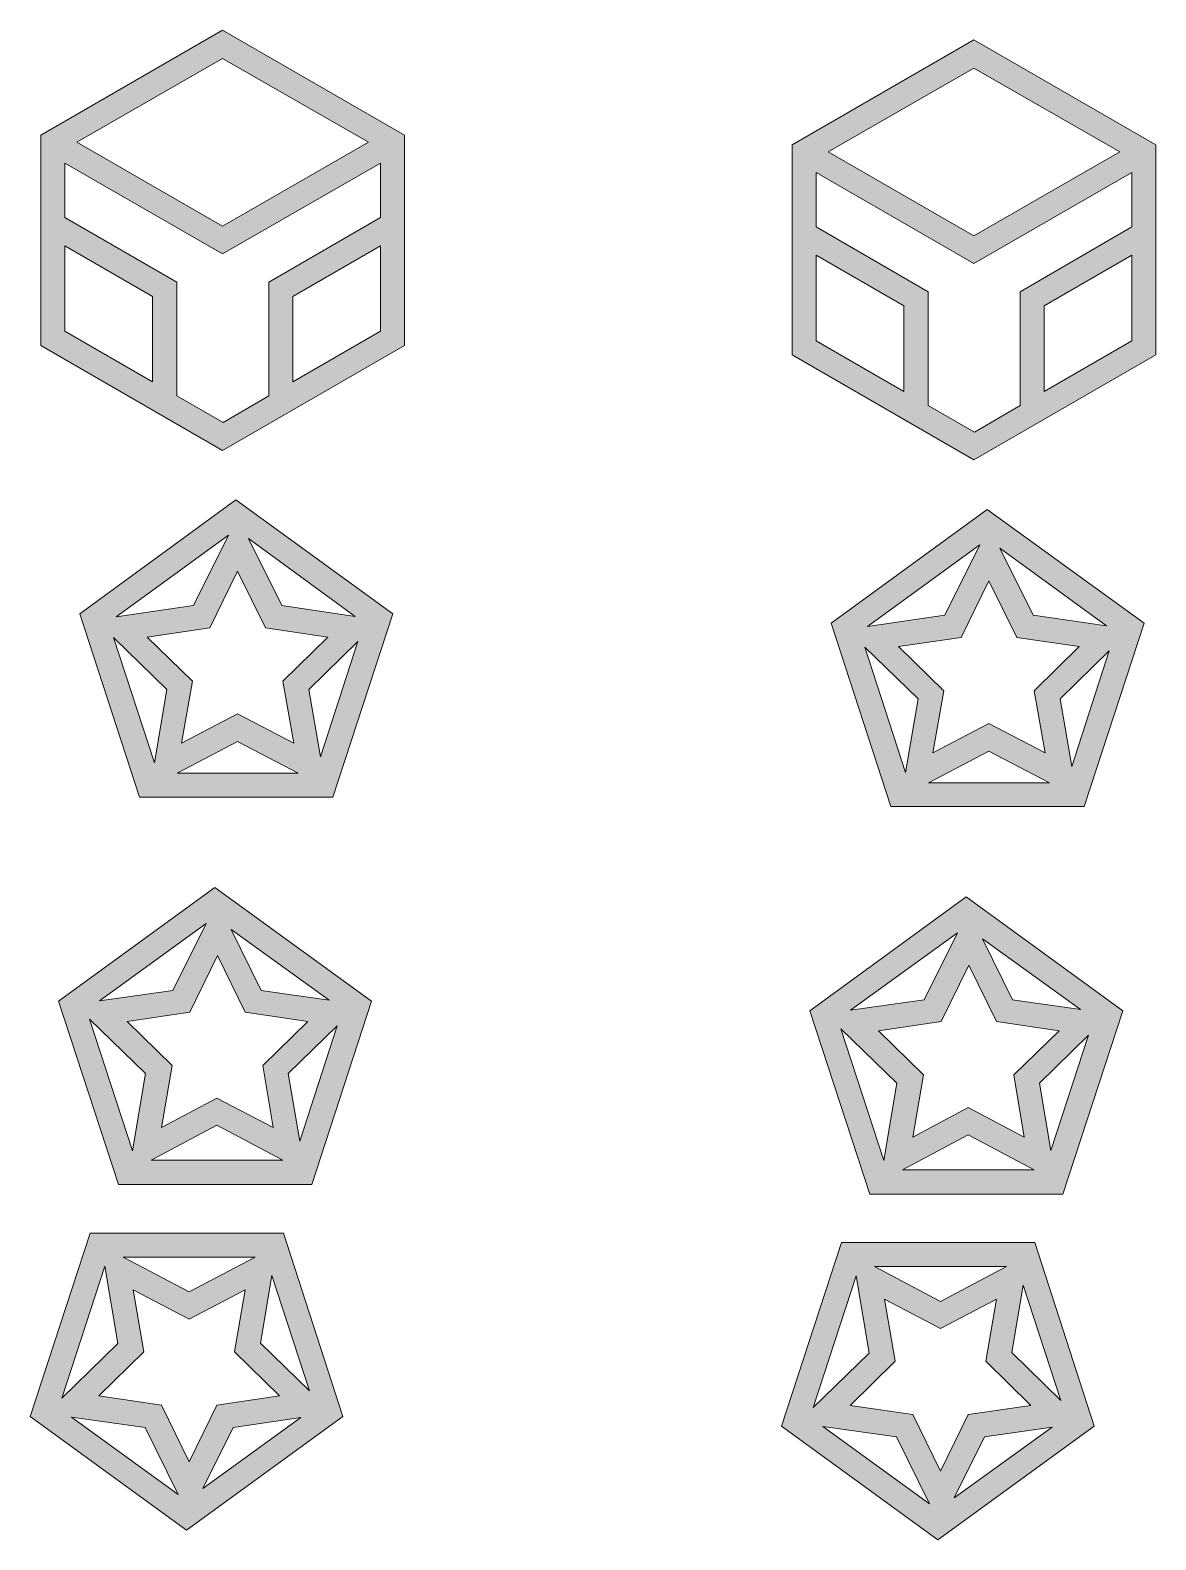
# Model space of a CAD drawing. Header units: millimetres. Extents: x -141 to 330, y -120 to 328.
# Drawn here: x 18.9 to 91.8, y -117.4 to -19.5 of the extents above; entities that cross this region are included whole.
import ezdxf

# ---------------------------------------------------------------- set-up
doc = ezdxf.new("R2010")
doc.units = ezdxf.units.MM
doc.header["$MEASUREMENT"] = 0
doc.layers.add('Layer 1', color=7, linetype='Continuous', lineweight=0)

msp = doc.modelspace()

# ---------------------------------------------------------------- hatches: boundary and pattern name
at = {"layer": 'Layer 1', "true_color": 0x231f20, "transparency": 33554687}
h = msp.add_hatch(color=250, dxfattribs=at)
h.dxf.hatch_style = 2
edge = h.paths.add_edge_path()
edge.add_spline(control_points=[(35.913, -42.316), (35.913, -42.316), (35.913, -36.777), (35.913, -36.777), (35.913, -36.777), (41.593, -33.496), (41.593, -33.496), (41.593, -33.496), (41.593, -39.035), (41.593, -39.035), (41.593, -39.035), (35.913, -42.316), (35.913, -42.316)], knot_values=[0, 0, 0, 0, 1, 1, 1, 2, 2, 2, 3, 3, 3, 4, 4, 4, 4], degree=3, periodic=0)
edge = h.paths.add_edge_path()
edge.add_spline(control_points=[(28.399, -43.233), (28.399, -43.233), (28.399, -35.86), (28.399, -35.86), (28.399, -35.86), (21.131, -31.662), (21.131, -31.662), (21.131, -31.662), (21.131, -28.134), (21.131, -28.134), (21.131, -28.134), (31.362, -34.025), (31.362, -34.025), (31.362, -34.025), (41.593, -28.134), (41.593, -28.134), (41.593, -28.134), (41.593, -31.662), (41.593, -31.662), (41.593, -31.662), (34.361, -35.86), (34.361, -35.86), (34.361, -35.86), (34.361, -43.233), (34.361, -43.233), (34.361, -43.233), (31.397, -44.962), (31.397, -44.962), (31.397, -44.962), (28.399, -43.233), (28.399, -43.233)], knot_values=[0, 0, 0, 0, 1, 1, 1, 2, 2, 2, 3, 3, 3, 4, 4, 4, 5, 5, 5, 6, 6, 6, 7, 7, 7, 8, 8, 8, 9, 9, 9, 10, 10, 10, 10], degree=3, periodic=0)
edge = h.paths.add_edge_path()
edge.add_spline(control_points=[(21.131, -33.496), (21.131, -33.496), (26.811, -36.777), (26.811, -36.777), (26.811, -36.777), (26.811, -42.316), (26.811, -42.316), (26.811, -42.316), (21.131, -39.035), (21.131, -39.035), (21.131, -39.035), (21.131, -33.496), (21.131, -33.496)], knot_values=[0, 0, 0, 0, 1, 1, 1, 2, 2, 2, 3, 3, 3, 4, 4, 4, 4], degree=3, periodic=0)
edge = h.paths.add_edge_path()
edge.add_spline(control_points=[(40.816, -26.793), (40.816, -26.793), (31.362, -32.226), (31.362, -32.226), (31.362, -32.226), (21.908, -26.793), (21.908, -26.793), (21.908, -26.793), (31.362, -21.361), (31.362, -21.361), (31.362, -21.361), (40.816, -26.793), (40.816, -26.793)], knot_values=[0, 0, 0, 0, 1, 1, 1, 2, 2, 2, 3, 3, 3, 4, 4, 4, 4], degree=3, periodic=0)
edge = h.paths.add_edge_path()
edge.add_spline(control_points=[(31.362, -19.526), (31.362, -19.526), (19.579, -26.335), (19.579, -26.335), (19.579, -26.335), (19.579, -39.952), (19.579, -39.952), (19.579, -39.952), (31.362, -46.761), (31.362, -46.761), (31.362, -46.761), (43.145, -39.952), (43.145, -39.952), (43.145, -39.952), (43.145, -26.335), (43.145, -26.335), (43.145, -26.335), (31.362, -19.526), (31.362, -19.526)], knot_values=[0, 0, 0, 0, 1, 1, 1, 2, 2, 2, 3, 3, 3, 4, 4, 4, 5, 5, 5, 6, 6, 6, 6], degree=3, periodic=0)
h = msp.add_hatch(color=250, dxfattribs=at)
h.dxf.hatch_style = 2
edge = h.paths.add_edge_path()
edge.add_spline(control_points=[(84.596, -42.933), (84.596, -42.933), (84.596, -37.394), (84.596, -37.394), (84.596, -37.394), (90.276, -34.114), (90.276, -34.114), (90.276, -34.114), (90.276, -39.652), (90.276, -39.652), (90.276, -39.652), (84.596, -42.933), (84.596, -42.933)], knot_values=[0, 0, 0, 0, 1, 1, 1, 2, 2, 2, 3, 3, 3, 4, 4, 4, 4], degree=3, periodic=0)
edge = h.paths.add_edge_path()
edge.add_spline(control_points=[(77.082, -43.85), (77.082, -43.85), (77.082, -36.477), (77.082, -36.477), (77.082, -36.477), (69.815, -32.279), (69.815, -32.279), (69.815, -32.279), (69.815, -28.751), (69.815, -28.751), (69.815, -28.751), (80.045, -34.643), (80.045, -34.643), (80.045, -34.643), (90.276, -28.751), (90.276, -28.751), (90.276, -28.751), (90.276, -32.279), (90.276, -32.279), (90.276, -32.279), (83.044, -36.477), (83.044, -36.477), (83.044, -36.477), (83.044, -43.85), (83.044, -43.85), (83.044, -43.85), (80.081, -45.579), (80.081, -45.579), (80.081, -45.579), (77.082, -43.85), (77.082, -43.85)], knot_values=[0, 0, 0, 0, 1, 1, 1, 2, 2, 2, 3, 3, 3, 4, 4, 4, 5, 5, 5, 6, 6, 6, 7, 7, 7, 8, 8, 8, 9, 9, 9, 10, 10, 10, 10], degree=3, periodic=0)
edge = h.paths.add_edge_path()
edge.add_spline(control_points=[(69.815, -34.114), (69.815, -34.114), (75.494, -37.394), (75.494, -37.394), (75.494, -37.394), (75.494, -42.933), (75.494, -42.933), (75.494, -42.933), (69.815, -39.652), (69.815, -39.652), (69.815, -39.652), (69.815, -34.114), (69.815, -34.114)], knot_values=[0, 0, 0, 0, 1, 1, 1, 2, 2, 2, 3, 3, 3, 4, 4, 4, 4], degree=3, periodic=0)
edge = h.paths.add_edge_path()
edge.add_spline(control_points=[(89.5, -27.411), (89.5, -27.411), (80.045, -32.844), (80.045, -32.844), (80.045, -32.844), (70.591, -27.411), (70.591, -27.411), (70.591, -27.411), (80.045, -21.978), (80.045, -21.978), (80.045, -21.978), (89.5, -27.411), (89.5, -27.411)], knot_values=[0, 0, 0, 0, 1, 1, 1, 2, 2, 2, 3, 3, 3, 4, 4, 4, 4], degree=3, periodic=0)
edge = h.paths.add_edge_path()
edge.add_spline(control_points=[(80.045, -20.144), (80.045, -20.144), (68.263, -26.952), (68.263, -26.952), (68.263, -26.952), (68.263, -40.569), (68.263, -40.569), (68.263, -40.569), (80.045, -47.378), (80.045, -47.378), (80.045, -47.378), (91.828, -40.569), (91.828, -40.569), (91.828, -40.569), (91.828, -26.952), (91.828, -26.952), (91.828, -26.952), (80.045, -20.144), (80.045, -20.144)], knot_values=[0, 0, 0, 0, 1, 1, 1, 2, 2, 2, 3, 3, 3, 4, 4, 4, 5, 5, 5, 6, 6, 6, 6], degree=3, periodic=0)
h = msp.add_hatch(color=250, dxfattribs=at)
h.dxf.hatch_style = 2
edge = h.paths.add_edge_path()
edge.add_spline(control_points=[(37.694, -66.622), (37.694, -66.622), (36.954, -62.248), (36.954, -62.248), (36.954, -62.248), (40.129, -59.143), (40.129, -59.143), (40.129, -59.143), (37.694, -66.622), (37.694, -66.622)], knot_values=[0, 0, 0, 0, 1, 1, 1, 2, 2, 2, 3, 3, 3, 3], degree=3, periodic=0)
edge = h.paths.add_edge_path()
edge.add_spline(control_points=[(24.289, -58.896), (24.289, -58.896), (27.746, -62.248), (27.746, -62.248), (27.746, -62.248), (26.935, -67.01), (26.935, -67.01), (26.935, -67.01), (24.289, -58.896), (24.289, -58.896)], knot_values=[0, 0, 0, 0, 1, 1, 1, 2, 2, 2, 3, 3, 3, 3], degree=3, periodic=0)
edge = h.paths.add_edge_path()
edge.add_spline(control_points=[(35.19, -56.815), (35.19, -56.815), (33.038, -52.476), (33.038, -52.476), (33.038, -52.476), (39.952, -57.52), (39.952, -57.52), (39.952, -57.52), (35.19, -56.815), (35.19, -56.815)], knot_values=[0, 0, 0, 0, 1, 1, 1, 2, 2, 2, 3, 3, 3, 3], degree=3, periodic=0)
edge = h.paths.add_edge_path()
edge.add_spline(control_points=[(24.465, -57.556), (24.465, -57.556), (31.732, -52.264), (31.732, -52.264), (31.732, -52.264), (29.475, -56.815), (29.475, -56.815), (29.475, -56.815), (24.465, -57.556), (24.465, -57.556)], knot_values=[0, 0, 0, 0, 1, 1, 1, 2, 2, 2, 3, 3, 3, 3], degree=3, periodic=0)
edge = h.paths.add_edge_path()
edge.add_spline(control_points=[(36.248, -67.68), (36.248, -67.68), (28.416, -67.68), (28.416, -67.68), (28.416, -67.68), (32.332, -65.634), (32.332, -65.634), (32.332, -65.634), (36.248, -67.68), (36.248, -67.68)], knot_values=[0, 0, 0, 0, 1, 1, 1, 2, 2, 2, 3, 3, 3, 3], degree=3, periodic=0)
edge = h.paths.add_edge_path()
edge.add_spline(control_points=[(35.966, -65.74), (35.966, -65.74), (32.332, -63.835), (32.332, -63.835), (32.332, -63.835), (28.699, -65.74), (28.699, -65.74), (28.699, -65.74), (29.404, -61.718), (29.404, -61.718), (29.404, -61.718), (26.476, -58.861), (26.476, -58.861), (26.476, -58.861), (30.533, -58.261), (30.533, -58.261), (30.533, -58.261), (32.332, -54.592), (32.332, -54.592), (32.332, -54.592), (34.131, -58.261), (34.131, -58.261), (34.131, -58.261), (38.188, -58.861), (38.188, -58.861), (38.188, -58.861), (35.26, -61.718), (35.26, -61.718), (35.26, -61.718), (35.966, -65.74), (35.966, -65.74)], knot_values=[0, 0, 0, 0, 1, 1, 1, 2, 2, 2, 3, 3, 3, 4, 4, 4, 5, 5, 5, 6, 6, 6, 7, 7, 7, 8, 8, 8, 9, 9, 9, 10, 10, 10, 10], degree=3, periodic=0)
edge = h.paths.add_edge_path()
edge.add_spline(control_points=[(32.226, -49.971), (32.226, -49.971), (22.102, -57.344), (22.102, -57.344), (22.102, -57.344), (25.982, -69.233), (25.982, -69.233), (25.982, -69.233), (38.506, -69.233), (38.506, -69.233), (38.506, -69.233), (42.386, -57.344), (42.386, -57.344), (42.386, -57.344), (32.226, -49.971), (32.226, -49.971)], knot_values=[0, 0, 0, 0, 1, 1, 1, 2, 2, 2, 3, 3, 3, 4, 4, 4, 5, 5, 5, 5], degree=3, periodic=0)
h = msp.add_hatch(color=250, dxfattribs=at)
h.dxf.hatch_style = 2
edge = h.paths.add_edge_path()
edge.add_spline(control_points=[(86.378, -67.239), (86.378, -67.239), (85.637, -62.865), (85.637, -62.865), (85.637, -62.865), (88.812, -59.761), (88.812, -59.761), (88.812, -59.761), (86.378, -67.239), (86.378, -67.239)], knot_values=[0, 0, 0, 0, 1, 1, 1, 2, 2, 2, 3, 3, 3, 3], degree=3, periodic=0)
edge = h.paths.add_edge_path()
edge.add_spline(control_points=[(72.972, -59.514), (72.972, -59.514), (76.429, -62.865), (76.429, -62.865), (76.429, -62.865), (75.618, -67.627), (75.618, -67.627), (75.618, -67.627), (72.972, -59.514), (72.972, -59.514)], knot_values=[0, 0, 0, 0, 1, 1, 1, 2, 2, 2, 3, 3, 3, 3], degree=3, periodic=0)
edge = h.paths.add_edge_path()
edge.add_spline(control_points=[(83.873, -57.432), (83.873, -57.432), (81.721, -53.093), (81.721, -53.093), (81.721, -53.093), (88.635, -58.138), (88.635, -58.138), (88.635, -58.138), (83.873, -57.432), (83.873, -57.432)], knot_values=[0, 0, 0, 0, 1, 1, 1, 2, 2, 2, 3, 3, 3, 3], degree=3, periodic=0)
edge = h.paths.add_edge_path()
edge.add_spline(control_points=[(73.149, -58.173), (73.149, -58.173), (80.416, -52.881), (80.416, -52.881), (80.416, -52.881), (78.158, -57.432), (78.158, -57.432), (78.158, -57.432), (73.149, -58.173), (73.149, -58.173)], knot_values=[0, 0, 0, 0, 1, 1, 1, 2, 2, 2, 3, 3, 3, 3], degree=3, periodic=0)
edge = h.paths.add_edge_path()
edge.add_spline(control_points=[(84.931, -68.298), (84.931, -68.298), (77.1, -68.298), (77.1, -68.298), (77.1, -68.298), (81.015, -66.252), (81.015, -66.252), (81.015, -66.252), (84.931, -68.298), (84.931, -68.298)], knot_values=[0, 0, 0, 0, 1, 1, 1, 2, 2, 2, 3, 3, 3, 3], degree=3, periodic=0)
edge = h.paths.add_edge_path()
edge.add_spline(control_points=[(84.649, -66.357), (84.649, -66.357), (81.015, -64.452), (81.015, -64.452), (81.015, -64.452), (77.382, -66.357), (77.382, -66.357), (77.382, -66.357), (78.087, -62.336), (78.087, -62.336), (78.087, -62.336), (75.159, -59.478), (75.159, -59.478), (75.159, -59.478), (79.216, -58.879), (79.216, -58.879), (79.216, -58.879), (81.015, -55.21), (81.015, -55.21), (81.015, -55.21), (82.815, -58.879), (82.815, -58.879), (82.815, -58.879), (86.872, -59.478), (86.872, -59.478), (86.872, -59.478), (83.944, -62.336), (83.944, -62.336), (83.944, -62.336), (84.649, -66.357), (84.649, -66.357)], knot_values=[0, 0, 0, 0, 1, 1, 1, 2, 2, 2, 3, 3, 3, 4, 4, 4, 5, 5, 5, 6, 6, 6, 7, 7, 7, 8, 8, 8, 9, 9, 9, 10, 10, 10, 10], degree=3, periodic=0)
edge = h.paths.add_edge_path()
edge.add_spline(control_points=[(80.91, -50.588), (80.91, -50.588), (70.785, -57.961), (70.785, -57.961), (70.785, -57.961), (74.665, -69.85), (74.665, -69.85), (74.665, -69.85), (87.189, -69.85), (87.189, -69.85), (87.189, -69.85), (91.07, -57.961), (91.07, -57.961), (91.07, -57.961), (80.91, -50.588), (80.91, -50.588)], knot_values=[0, 0, 0, 0, 1, 1, 1, 2, 2, 2, 3, 3, 3, 4, 4, 4, 5, 5, 5, 5], degree=3, periodic=0)
h = msp.add_hatch(color=250, dxfattribs=at)
h.dxf.hatch_style = 2
edge = h.paths.add_edge_path()
edge.add_spline(control_points=[(36.354, -91.528), (36.354, -91.528), (35.613, -87.154), (35.613, -87.154), (35.613, -87.154), (38.788, -84.049), (38.788, -84.049), (38.788, -84.049), (36.354, -91.528), (36.354, -91.528)], knot_values=[0, 0, 0, 0, 1, 1, 1, 2, 2, 2, 3, 3, 3, 3], degree=3, periodic=0)
edge = h.paths.add_edge_path()
edge.add_spline(control_points=[(22.737, -83.626), (22.737, -83.626), (26.37, -87.154), (26.37, -87.154), (26.37, -87.154), (25.523, -92.163), (25.523, -92.163), (25.523, -92.163), (22.737, -83.626), (22.737, -83.626)], knot_values=[0, 0, 0, 0, 1, 1, 1, 2, 2, 2, 3, 3, 3, 3], degree=3, periodic=0)
edge = h.paths.add_edge_path()
edge.add_spline(control_points=[(33.849, -81.756), (33.849, -81.756), (31.909, -77.805), (31.909, -77.805), (31.909, -77.805), (38.259, -82.391), (38.259, -82.391), (38.259, -82.391), (33.849, -81.756), (33.849, -81.756)], knot_values=[0, 0, 0, 0, 1, 1, 1, 2, 2, 2, 3, 3, 3, 3], degree=3, periodic=0)
edge = h.paths.add_edge_path()
edge.add_spline(control_points=[(23.372, -82.427), (23.372, -82.427), (30.286, -77.417), (30.286, -77.417), (30.286, -77.417), (28.134, -81.756), (28.134, -81.756), (28.134, -81.756), (23.372, -82.427), (23.372, -82.427)], knot_values=[0, 0, 0, 0, 1, 1, 1, 2, 2, 2, 3, 3, 3, 3], degree=3, periodic=0)
edge = h.paths.add_edge_path()
edge.add_spline(control_points=[(35.26, -92.763), (35.26, -92.763), (26.723, -92.763), (26.723, -92.763), (26.723, -92.763), (30.992, -90.505), (30.992, -90.505), (30.992, -90.505), (35.26, -92.763), (35.26, -92.763)], knot_values=[0, 0, 0, 0, 1, 1, 1, 2, 2, 2, 3, 3, 3, 3], degree=3, periodic=0)
edge = h.paths.add_edge_path()
edge.add_spline(control_points=[(34.625, -90.646), (34.625, -90.646), (30.992, -88.741), (30.992, -88.741), (30.992, -88.741), (27.393, -90.646), (27.393, -90.646), (27.393, -90.646), (28.099, -86.625), (28.099, -86.625), (28.099, -86.625), (25.171, -83.767), (25.171, -83.767), (25.171, -83.767), (29.228, -83.167), (29.228, -83.167), (29.228, -83.167), (31.027, -79.498), (31.027, -79.498), (31.027, -79.498), (32.826, -83.167), (32.826, -83.167), (32.826, -83.167), (36.883, -83.767), (36.883, -83.767), (36.883, -83.767), (33.955, -86.625), (33.955, -86.625), (33.955, -86.625), (34.625, -90.646), (34.625, -90.646)], knot_values=[0, 0, 0, 0, 1, 1, 1, 2, 2, 2, 3, 3, 3, 4, 4, 4, 5, 5, 5, 6, 6, 6, 7, 7, 7, 8, 8, 8, 9, 9, 9, 10, 10, 10, 10], degree=3, periodic=0)
edge = h.paths.add_edge_path()
edge.add_spline(control_points=[(30.85, -75.089), (30.85, -75.089), (20.726, -82.462), (20.726, -82.462), (20.726, -82.462), (24.606, -94.35), (24.606, -94.35), (24.606, -94.35), (37.13, -94.35), (37.13, -94.35), (37.13, -94.35), (41.01, -82.462), (41.01, -82.462), (41.01, -82.462), (30.85, -75.089), (30.85, -75.089)], knot_values=[0, 0, 0, 0, 1, 1, 1, 2, 2, 2, 3, 3, 3, 4, 4, 4, 5, 5, 5, 5], degree=3, periodic=0)
h = msp.add_hatch(color=250, dxfattribs=at)
h.dxf.hatch_style = 2
edge = h.paths.add_edge_path()
edge.add_spline(control_points=[(85.037, -92.146), (85.037, -92.146), (84.296, -87.771), (84.296, -87.771), (84.296, -87.771), (87.471, -84.667), (87.471, -84.667), (87.471, -84.667), (85.037, -92.146), (85.037, -92.146)], knot_values=[0, 0, 0, 0, 1, 1, 1, 2, 2, 2, 3, 3, 3, 3], degree=3, periodic=0)
edge = h.paths.add_edge_path()
edge.add_spline(control_points=[(71.42, -84.243), (71.42, -84.243), (75.053, -87.771), (75.053, -87.771), (75.053, -87.771), (74.207, -92.781), (74.207, -92.781), (74.207, -92.781), (71.42, -84.243), (71.42, -84.243)], knot_values=[0, 0, 0, 0, 1, 1, 1, 2, 2, 2, 3, 3, 3, 3], degree=3, periodic=0)
edge = h.paths.add_edge_path()
edge.add_spline(control_points=[(82.532, -82.374), (82.532, -82.374), (80.592, -78.422), (80.592, -78.422), (80.592, -78.422), (86.942, -83.009), (86.942, -83.009), (86.942, -83.009), (82.532, -82.374), (82.532, -82.374)], knot_values=[0, 0, 0, 0, 1, 1, 1, 2, 2, 2, 3, 3, 3, 3], degree=3, periodic=0)
edge = h.paths.add_edge_path()
edge.add_spline(control_points=[(72.055, -83.044), (72.055, -83.044), (78.969, -78.034), (78.969, -78.034), (78.969, -78.034), (76.817, -82.374), (76.817, -82.374), (76.817, -82.374), (72.055, -83.044), (72.055, -83.044)], knot_values=[0, 0, 0, 0, 1, 1, 1, 2, 2, 2, 3, 3, 3, 3], degree=3, periodic=0)
edge = h.paths.add_edge_path()
edge.add_spline(control_points=[(83.943, -93.38), (83.943, -93.38), (75.406, -93.38), (75.406, -93.38), (75.406, -93.38), (79.675, -91.122), (79.675, -91.122), (79.675, -91.122), (83.943, -93.38), (83.943, -93.38)], knot_values=[0, 0, 0, 0, 1, 1, 1, 2, 2, 2, 3, 3, 3, 3], degree=3, periodic=0)
edge = h.paths.add_edge_path()
edge.add_spline(control_points=[(83.308, -91.264), (83.308, -91.264), (79.675, -89.359), (79.675, -89.359), (79.675, -89.359), (76.077, -91.264), (76.077, -91.264), (76.077, -91.264), (76.782, -87.242), (76.782, -87.242), (76.782, -87.242), (73.854, -84.384), (73.854, -84.384), (73.854, -84.384), (77.911, -83.785), (77.911, -83.785), (77.911, -83.785), (79.71, -80.116), (79.71, -80.116), (79.71, -80.116), (81.509, -83.785), (81.509, -83.785), (81.509, -83.785), (85.566, -84.384), (85.566, -84.384), (85.566, -84.384), (82.638, -87.242), (82.638, -87.242), (82.638, -87.242), (83.308, -91.264), (83.308, -91.264)], knot_values=[0, 0, 0, 0, 1, 1, 1, 2, 2, 2, 3, 3, 3, 4, 4, 4, 5, 5, 5, 6, 6, 6, 7, 7, 7, 8, 8, 8, 9, 9, 9, 10, 10, 10, 10], degree=3, periodic=0)
edge = h.paths.add_edge_path()
edge.add_spline(control_points=[(79.534, -75.706), (79.534, -75.706), (69.409, -83.079), (69.409, -83.079), (69.409, -83.079), (73.29, -94.968), (73.29, -94.968), (73.29, -94.968), (85.813, -94.968), (85.813, -94.968), (85.813, -94.968), (89.694, -83.079), (89.694, -83.079), (89.694, -83.079), (79.534, -75.706), (79.534, -75.706)], knot_values=[0, 0, 0, 0, 1, 1, 1, 2, 2, 2, 3, 3, 3, 4, 4, 4, 5, 5, 5, 5], degree=3, periodic=0)
h = msp.add_hatch(color=250, dxfattribs=at)
h.dxf.hatch_style = 2
edge = h.paths.add_edge_path()
edge.add_spline(control_points=[(23.724, -99.642), (23.724, -99.642), (24.571, -104.652), (24.571, -104.652), (24.571, -104.652), (20.937, -108.179), (20.937, -108.179), (20.937, -108.179), (23.724, -99.642), (23.724, -99.642)], knot_values=[0, 0, 0, 0, 1, 1, 1, 2, 2, 2, 3, 3, 3, 3], degree=3, periodic=0)
edge = h.paths.add_edge_path()
edge.add_spline(control_points=[(36.989, -107.721), (36.989, -107.721), (33.814, -104.616), (33.814, -104.616), (33.814, -104.616), (34.555, -100.242), (34.555, -100.242), (34.555, -100.242), (36.989, -107.721), (36.989, -107.721)], knot_values=[0, 0, 0, 0, 1, 1, 1, 2, 2, 2, 3, 3, 3, 3], degree=3, periodic=0)
edge = h.paths.add_edge_path()
edge.add_spline(control_points=[(32.05, -110.084), (32.05, -110.084), (36.424, -109.449), (36.424, -109.449), (36.424, -109.449), (30.074, -114.035), (30.074, -114.035), (30.074, -114.035), (32.05, -110.084), (32.05, -110.084)], knot_values=[0, 0, 0, 0, 1, 1, 1, 2, 2, 2, 3, 3, 3, 3], degree=3, periodic=0)
edge = h.paths.add_edge_path()
edge.add_spline(control_points=[(26.335, -110.084), (26.335, -110.084), (28.487, -114.423), (28.487, -114.423), (28.487, -114.423), (21.572, -109.414), (21.572, -109.414), (21.572, -109.414), (26.335, -110.084), (26.335, -110.084)], knot_values=[0, 0, 0, 0, 1, 1, 1, 2, 2, 2, 3, 3, 3, 3], degree=3, periodic=0)
edge = h.paths.add_edge_path()
edge.add_spline(control_points=[(24.924, -99.042), (24.924, -99.042), (33.461, -99.042), (33.461, -99.042), (33.461, -99.042), (29.192, -101.3), (29.192, -101.3), (29.192, -101.3), (24.924, -99.042), (24.924, -99.042)], knot_values=[0, 0, 0, 0, 1, 1, 1, 2, 2, 2, 3, 3, 3, 3], degree=3, periodic=0)
edge = h.paths.add_edge_path()
edge.add_spline(control_points=[(25.559, -101.159), (25.559, -101.159), (29.192, -103.064), (29.192, -103.064), (29.192, -103.064), (32.826, -101.159), (32.826, -101.159), (32.826, -101.159), (32.12, -105.181), (32.12, -105.181), (32.12, -105.181), (35.048, -108.038), (35.048, -108.038), (35.048, -108.038), (30.992, -108.638), (30.992, -108.638), (30.992, -108.638), (29.192, -112.307), (29.192, -112.307), (29.192, -112.307), (27.393, -108.638), (27.393, -108.638), (27.393, -108.638), (23.336, -108.038), (23.336, -108.038), (23.336, -108.038), (26.264, -105.181), (26.264, -105.181), (26.264, -105.181), (25.559, -101.159), (25.559, -101.159)], knot_values=[0, 0, 0, 0, 1, 1, 1, 2, 2, 2, 3, 3, 3, 4, 4, 4, 5, 5, 5, 6, 6, 6, 7, 7, 7, 8, 8, 8, 9, 9, 9, 10, 10, 10, 10], degree=3, periodic=0)
edge = h.paths.add_edge_path()
edge.add_spline(control_points=[(35.295, -97.49), (35.295, -97.49), (22.772, -97.49), (22.772, -97.49), (22.772, -97.49), (18.891, -109.379), (18.891, -109.379), (18.891, -109.379), (29.016, -116.752), (29.016, -116.752), (29.016, -116.752), (39.141, -109.379), (39.141, -109.379), (39.141, -109.379), (35.295, -97.49), (35.295, -97.49)], knot_values=[0, 0, 0, 0, 1, 1, 1, 2, 2, 2, 3, 3, 3, 4, 4, 4, 5, 5, 5, 5], degree=3, periodic=0)
h = msp.add_hatch(color=250, dxfattribs=at)
h.dxf.hatch_style = 2
edge = h.paths.add_edge_path()
edge.add_spline(control_points=[(72.408, -100.259), (72.408, -100.259), (73.254, -105.269), (73.254, -105.269), (73.254, -105.269), (69.621, -108.797), (69.621, -108.797), (69.621, -108.797), (72.408, -100.259), (72.408, -100.259)], knot_values=[0, 0, 0, 0, 1, 1, 1, 2, 2, 2, 3, 3, 3, 3], degree=3, periodic=0)
edge = h.paths.add_edge_path()
edge.add_spline(control_points=[(85.672, -108.338), (85.672, -108.338), (82.497, -105.234), (82.497, -105.234), (82.497, -105.234), (83.238, -100.859), (83.238, -100.859), (83.238, -100.859), (85.672, -108.338), (85.672, -108.338)], knot_values=[0, 0, 0, 0, 1, 1, 1, 2, 2, 2, 3, 3, 3, 3], degree=3, periodic=0)
edge = h.paths.add_edge_path()
edge.add_spline(control_points=[(80.733, -110.702), (80.733, -110.702), (85.108, -110.067), (85.108, -110.067), (85.108, -110.067), (78.758, -114.653), (78.758, -114.653), (78.758, -114.653), (80.733, -110.702), (80.733, -110.702)], knot_values=[0, 0, 0, 0, 1, 1, 1, 2, 2, 2, 3, 3, 3, 3], degree=3, periodic=0)
edge = h.paths.add_edge_path()
edge.add_spline(control_points=[(75.018, -110.702), (75.018, -110.702), (77.17, -115.041), (77.17, -115.041), (77.17, -115.041), (70.256, -110.031), (70.256, -110.031), (70.256, -110.031), (75.018, -110.702), (75.018, -110.702)], knot_values=[0, 0, 0, 0, 1, 1, 1, 2, 2, 2, 3, 3, 3, 3], degree=3, periodic=0)
edge = h.paths.add_edge_path()
edge.add_spline(control_points=[(73.607, -99.66), (73.607, -99.66), (82.144, -99.66), (82.144, -99.66), (82.144, -99.66), (77.876, -101.917), (77.876, -101.917), (77.876, -101.917), (73.607, -99.66), (73.607, -99.66)], knot_values=[0, 0, 0, 0, 1, 1, 1, 2, 2, 2, 3, 3, 3, 3], degree=3, periodic=0)
edge = h.paths.add_edge_path()
edge.add_spline(control_points=[(74.242, -101.776), (74.242, -101.776), (77.876, -103.681), (77.876, -103.681), (77.876, -103.681), (81.509, -101.776), (81.509, -101.776), (81.509, -101.776), (80.804, -105.798), (80.804, -105.798), (80.804, -105.798), (83.732, -108.656), (83.732, -108.656), (83.732, -108.656), (79.675, -109.255), (79.675, -109.255), (79.675, -109.255), (77.876, -112.924), (77.876, -112.924), (77.876, -112.924), (76.077, -109.255), (76.077, -109.255), (76.077, -109.255), (72.02, -108.656), (72.02, -108.656), (72.02, -108.656), (74.948, -105.798), (74.948, -105.798), (74.948, -105.798), (74.242, -101.776), (74.242, -101.776)], knot_values=[0, 0, 0, 0, 1, 1, 1, 2, 2, 2, 3, 3, 3, 4, 4, 4, 5, 5, 5, 6, 6, 6, 7, 7, 7, 8, 8, 8, 9, 9, 9, 10, 10, 10, 10], degree=3, periodic=0)
edge = h.paths.add_edge_path()
edge.add_spline(control_points=[(83.979, -98.107), (83.979, -98.107), (71.455, -98.107), (71.455, -98.107), (71.455, -98.107), (67.575, -109.996), (67.575, -109.996), (67.575, -109.996), (77.699, -117.369), (77.699, -117.369), (77.699, -117.369), (87.824, -109.996), (87.824, -109.996), (87.824, -109.996), (83.979, -98.107), (83.979, -98.107)], knot_values=[0, 0, 0, 0, 1, 1, 1, 2, 2, 2, 3, 3, 3, 4, 4, 4, 5, 5, 5, 5], degree=3, periodic=0)

# ---------------------------------------------------------------- linework, layer by layer
at = {"layer": 'Layer 1'}
for points, knots in [([(31.362, -19.526), (31.362, -19.526), (19.579, -26.335), (19.579, -26.335), (19.579, -26.335), (19.579, -39.952), (19.579, -39.952), (19.579, -39.952), (31.362, -46.761), (31.362, -46.761), (31.362, -46.761), (43.145, -39.952), (43.145, -39.952), (43.145, -39.952), (43.145, -26.335), (43.145, -26.335), (43.145, -26.335), (31.362, -19.526), (31.362, -19.526)], [0, 0, 0, 0, 1, 1, 1, 2, 2, 2, 3, 3, 3, 4, 4, 4, 5, 5, 5, 6, 6, 6, 6]), ([(80.045, -20.144), (80.045, -20.144), (68.263, -26.952), (68.263, -26.952), (68.263, -26.952), (68.263, -40.569), (68.263, -40.569), (68.263, -40.569), (80.045, -47.378), (80.045, -47.378), (80.045, -47.378), (91.828, -40.569), (91.828, -40.569), (91.828, -40.569), (91.828, -26.952), (91.828, -26.952), (91.828, -26.952), (80.045, -20.144), (80.045, -20.144)], [0, 0, 0, 0, 1, 1, 1, 2, 2, 2, 3, 3, 3, 4, 4, 4, 5, 5, 5, 6, 6, 6, 6]), ([(40.816, -26.793), (40.816, -26.793), (31.362, -32.226), (31.362, -32.226), (31.362, -32.226), (21.908, -26.793), (21.908, -26.793), (21.908, -26.793), (31.362, -21.361), (31.362, -21.361), (31.362, -21.361), (40.816, -26.793), (40.816, -26.793)], [0, 0, 0, 0, 1, 1, 1, 2, 2, 2, 3, 3, 3, 4, 4, 4, 4]), ([(89.5, -27.411), (89.5, -27.411), (80.045, -32.844), (80.045, -32.844), (80.045, -32.844), (70.591, -27.411), (70.591, -27.411), (70.591, -27.411), (80.045, -21.978), (80.045, -21.978), (80.045, -21.978), (89.5, -27.411), (89.5, -27.411)], [0, 0, 0, 0, 1, 1, 1, 2, 2, 2, 3, 3, 3, 4, 4, 4, 4]), ([(28.399, -43.233), (28.399, -43.233), (28.399, -35.86), (28.399, -35.86), (28.399, -35.86), (21.131, -31.662), (21.131, -31.662), (21.131, -31.662), (21.131, -28.134), (21.131, -28.134), (21.131, -28.134), (31.362, -34.025), (31.362, -34.025), (31.362, -34.025), (41.593, -28.134), (41.593, -28.134), (41.593, -28.134), (41.593, -31.662), (41.593, -31.662), (41.593, -31.662), (34.361, -35.86), (34.361, -35.86), (34.361, -35.86), (34.361, -43.233), (34.361, -43.233), (34.361, -43.233), (31.397, -44.962), (31.397, -44.962), (31.397, -44.962), (28.399, -43.233), (28.399, -43.233)], [0, 0, 0, 0, 1, 1, 1, 2, 2, 2, 3, 3, 3, 4, 4, 4, 5, 5, 5, 6, 6, 6, 7, 7, 7, 8, 8, 8, 9, 9, 9, 10, 10, 10, 10]), ([(77.082, -43.85), (77.082, -43.85), (77.082, -36.477), (77.082, -36.477), (77.082, -36.477), (69.815, -32.279), (69.815, -32.279), (69.815, -32.279), (69.815, -28.751), (69.815, -28.751), (69.815, -28.751), (80.045, -34.643), (80.045, -34.643), (80.045, -34.643), (90.276, -28.751), (90.276, -28.751), (90.276, -28.751), (90.276, -32.279), (90.276, -32.279), (90.276, -32.279), (83.044, -36.477), (83.044, -36.477), (83.044, -36.477), (83.044, -43.85), (83.044, -43.85), (83.044, -43.85), (80.081, -45.579), (80.081, -45.579), (80.081, -45.579), (77.082, -43.85), (77.082, -43.85)], [0, 0, 0, 0, 1, 1, 1, 2, 2, 2, 3, 3, 3, 4, 4, 4, 5, 5, 5, 6, 6, 6, 7, 7, 7, 8, 8, 8, 9, 9, 9, 10, 10, 10, 10]), ([(21.131, -33.496), (21.131, -33.496), (26.811, -36.777), (26.811, -36.777), (26.811, -36.777), (26.811, -42.316), (26.811, -42.316), (26.811, -42.316), (21.131, -39.035), (21.131, -39.035), (21.131, -39.035), (21.131, -33.496), (21.131, -33.496)], [0, 0, 0, 0, 1, 1, 1, 2, 2, 2, 3, 3, 3, 4, 4, 4, 4]), ([(35.913, -42.316), (35.913, -42.316), (35.913, -36.777), (35.913, -36.777), (35.913, -36.777), (41.593, -33.496), (41.593, -33.496), (41.593, -33.496), (41.593, -39.035), (41.593, -39.035), (41.593, -39.035), (35.913, -42.316), (35.913, -42.316)], [0, 0, 0, 0, 1, 1, 1, 2, 2, 2, 3, 3, 3, 4, 4, 4, 4]), ([(69.815, -34.114), (69.815, -34.114), (75.494, -37.394), (75.494, -37.394), (75.494, -37.394), (75.494, -42.933), (75.494, -42.933), (75.494, -42.933), (69.815, -39.652), (69.815, -39.652), (69.815, -39.652), (69.815, -34.114), (69.815, -34.114)], [0, 0, 0, 0, 1, 1, 1, 2, 2, 2, 3, 3, 3, 4, 4, 4, 4]), ([(84.596, -42.933), (84.596, -42.933), (84.596, -37.394), (84.596, -37.394), (84.596, -37.394), (90.276, -34.114), (90.276, -34.114), (90.276, -34.114), (90.276, -39.652), (90.276, -39.652), (90.276, -39.652), (84.596, -42.933), (84.596, -42.933)], [0, 0, 0, 0, 1, 1, 1, 2, 2, 2, 3, 3, 3, 4, 4, 4, 4]), ([(32.226, -49.971), (32.226, -49.971), (22.102, -57.344), (22.102, -57.344), (22.102, -57.344), (25.982, -69.233), (25.982, -69.233), (25.982, -69.233), (38.506, -69.233), (38.506, -69.233), (38.506, -69.233), (42.386, -57.344), (42.386, -57.344), (42.386, -57.344), (32.226, -49.971), (32.226, -49.971)], [0, 0, 0, 0, 1, 1, 1, 2, 2, 2, 3, 3, 3, 4, 4, 4, 5, 5, 5, 5]), ([(80.91, -50.588), (80.91, -50.588), (70.785, -57.961), (70.785, -57.961), (70.785, -57.961), (74.665, -69.85), (74.665, -69.85), (74.665, -69.85), (87.189, -69.85), (87.189, -69.85), (87.189, -69.85), (91.07, -57.961), (91.07, -57.961), (91.07, -57.961), (80.91, -50.588), (80.91, -50.588)], [0, 0, 0, 0, 1, 1, 1, 2, 2, 2, 3, 3, 3, 4, 4, 4, 5, 5, 5, 5]), ([(24.465, -57.556), (24.465, -57.556), (31.732, -52.264), (31.732, -52.264), (31.732, -52.264), (29.475, -56.815), (29.475, -56.815), (29.475, -56.815), (24.465, -57.556), (24.465, -57.556)], [0, 0, 0, 0, 1, 1, 1, 2, 2, 2, 3, 3, 3, 3]), ([(35.19, -56.815), (35.19, -56.815), (33.038, -52.476), (33.038, -52.476), (33.038, -52.476), (39.952, -57.52), (39.952, -57.52), (39.952, -57.52), (35.19, -56.815), (35.19, -56.815)], [0, 0, 0, 0, 1, 1, 1, 2, 2, 2, 3, 3, 3, 3]), ([(73.149, -58.173), (73.149, -58.173), (80.416, -52.881), (80.416, -52.881), (80.416, -52.881), (78.158, -57.432), (78.158, -57.432), (78.158, -57.432), (73.149, -58.173), (73.149, -58.173)], [0, 0, 0, 0, 1, 1, 1, 2, 2, 2, 3, 3, 3, 3]), ([(83.873, -57.432), (83.873, -57.432), (81.721, -53.093), (81.721, -53.093), (81.721, -53.093), (88.635, -58.138), (88.635, -58.138), (88.635, -58.138), (83.873, -57.432), (83.873, -57.432)], [0, 0, 0, 0, 1, 1, 1, 2, 2, 2, 3, 3, 3, 3]), ([(35.966, -65.74), (35.966, -65.74), (32.332, -63.835), (32.332, -63.835), (32.332, -63.835), (28.699, -65.74), (28.699, -65.74), (28.699, -65.74), (29.404, -61.718), (29.404, -61.718), (29.404, -61.718), (26.476, -58.861), (26.476, -58.861), (26.476, -58.861), (30.533, -58.261), (30.533, -58.261), (30.533, -58.261), (32.332, -54.592), (32.332, -54.592), (32.332, -54.592), (34.131, -58.261), (34.131, -58.261), (34.131, -58.261), (38.188, -58.861), (38.188, -58.861), (38.188, -58.861), (35.26, -61.718), (35.26, -61.718), (35.26, -61.718), (35.966, -65.74), (35.966, -65.74)], [0, 0, 0, 0, 1, 1, 1, 2, 2, 2, 3, 3, 3, 4, 4, 4, 5, 5, 5, 6, 6, 6, 7, 7, 7, 8, 8, 8, 9, 9, 9, 10, 10, 10, 10]), ([(84.649, -66.357), (84.649, -66.357), (81.015, -64.452), (81.015, -64.452), (81.015, -64.452), (77.382, -66.357), (77.382, -66.357), (77.382, -66.357), (78.087, -62.336), (78.087, -62.336), (78.087, -62.336), (75.159, -59.478), (75.159, -59.478), (75.159, -59.478), (79.216, -58.879), (79.216, -58.879), (79.216, -58.879), (81.015, -55.21), (81.015, -55.21), (81.015, -55.21), (82.815, -58.879), (82.815, -58.879), (82.815, -58.879), (86.872, -59.478), (86.872, -59.478), (86.872, -59.478), (83.944, -62.336), (83.944, -62.336), (83.944, -62.336), (84.649, -66.357), (84.649, -66.357)], [0, 0, 0, 0, 1, 1, 1, 2, 2, 2, 3, 3, 3, 4, 4, 4, 5, 5, 5, 6, 6, 6, 7, 7, 7, 8, 8, 8, 9, 9, 9, 10, 10, 10, 10]), ([(24.289, -58.896), (24.289, -58.896), (27.746, -62.248), (27.746, -62.248), (27.746, -62.248), (26.935, -67.01), (26.935, -67.01), (26.935, -67.01), (24.289, -58.896), (24.289, -58.896)], [0, 0, 0, 0, 1, 1, 1, 2, 2, 2, 3, 3, 3, 3]), ([(37.694, -66.622), (37.694, -66.622), (36.954, -62.248), (36.954, -62.248), (36.954, -62.248), (40.129, -59.143), (40.129, -59.143), (40.129, -59.143), (37.694, -66.622), (37.694, -66.622)], [0, 0, 0, 0, 1, 1, 1, 2, 2, 2, 3, 3, 3, 3]), ([(72.972, -59.514), (72.972, -59.514), (76.429, -62.865), (76.429, -62.865), (76.429, -62.865), (75.618, -67.627), (75.618, -67.627), (75.618, -67.627), (72.972, -59.514), (72.972, -59.514)], [0, 0, 0, 0, 1, 1, 1, 2, 2, 2, 3, 3, 3, 3]), ([(86.378, -67.239), (86.378, -67.239), (85.637, -62.865), (85.637, -62.865), (85.637, -62.865), (88.812, -59.761), (88.812, -59.761), (88.812, -59.761), (86.378, -67.239), (86.378, -67.239)], [0, 0, 0, 0, 1, 1, 1, 2, 2, 2, 3, 3, 3, 3]), ([(36.248, -67.68), (36.248, -67.68), (28.416, -67.68), (28.416, -67.68), (28.416, -67.68), (32.332, -65.634), (32.332, -65.634), (32.332, -65.634), (36.248, -67.68), (36.248, -67.68)], [0, 0, 0, 0, 1, 1, 1, 2, 2, 2, 3, 3, 3, 3]), ([(84.931, -68.298), (84.931, -68.298), (77.1, -68.298), (77.1, -68.298), (77.1, -68.298), (81.015, -66.252), (81.015, -66.252), (81.015, -66.252), (84.931, -68.298), (84.931, -68.298)], [0, 0, 0, 0, 1, 1, 1, 2, 2, 2, 3, 3, 3, 3]), ([(30.85, -75.089), (30.85, -75.089), (20.726, -82.462), (20.726, -82.462), (20.726, -82.462), (24.606, -94.35), (24.606, -94.35), (24.606, -94.35), (37.13, -94.35), (37.13, -94.35), (37.13, -94.35), (41.01, -82.462), (41.01, -82.462), (41.01, -82.462), (30.85, -75.089), (30.85, -75.089)], [0, 0, 0, 0, 1, 1, 1, 2, 2, 2, 3, 3, 3, 4, 4, 4, 5, 5, 5, 5]), ([(79.534, -75.706), (79.534, -75.706), (69.409, -83.079), (69.409, -83.079), (69.409, -83.079), (73.29, -94.968), (73.29, -94.968), (73.29, -94.968), (85.813, -94.968), (85.813, -94.968), (85.813, -94.968), (89.694, -83.079), (89.694, -83.079), (89.694, -83.079), (79.534, -75.706), (79.534, -75.706)], [0, 0, 0, 0, 1, 1, 1, 2, 2, 2, 3, 3, 3, 4, 4, 4, 5, 5, 5, 5]), ([(23.372, -82.427), (23.372, -82.427), (30.286, -77.417), (30.286, -77.417), (30.286, -77.417), (28.134, -81.756), (28.134, -81.756), (28.134, -81.756), (23.372, -82.427), (23.372, -82.427)], [0, 0, 0, 0, 1, 1, 1, 2, 2, 2, 3, 3, 3, 3]), ([(33.849, -81.756), (33.849, -81.756), (31.909, -77.805), (31.909, -77.805), (31.909, -77.805), (38.259, -82.391), (38.259, -82.391), (38.259, -82.391), (33.849, -81.756), (33.849, -81.756)], [0, 0, 0, 0, 1, 1, 1, 2, 2, 2, 3, 3, 3, 3]), ([(72.055, -83.044), (72.055, -83.044), (78.969, -78.034), (78.969, -78.034), (78.969, -78.034), (76.817, -82.374), (76.817, -82.374), (76.817, -82.374), (72.055, -83.044), (72.055, -83.044)], [0, 0, 0, 0, 1, 1, 1, 2, 2, 2, 3, 3, 3, 3]), ([(82.532, -82.374), (82.532, -82.374), (80.592, -78.422), (80.592, -78.422), (80.592, -78.422), (86.942, -83.009), (86.942, -83.009), (86.942, -83.009), (82.532, -82.374), (82.532, -82.374)], [0, 0, 0, 0, 1, 1, 1, 2, 2, 2, 3, 3, 3, 3]), ([(34.625, -90.646), (34.625, -90.646), (30.992, -88.741), (30.992, -88.741), (30.992, -88.741), (27.393, -90.646), (27.393, -90.646), (27.393, -90.646), (28.099, -86.625), (28.099, -86.625), (28.099, -86.625), (25.171, -83.767), (25.171, -83.767), (25.171, -83.767), (29.228, -83.167), (29.228, -83.167), (29.228, -83.167), (31.027, -79.498), (31.027, -79.498), (31.027, -79.498), (32.826, -83.167), (32.826, -83.167), (32.826, -83.167), (36.883, -83.767), (36.883, -83.767), (36.883, -83.767), (33.955, -86.625), (33.955, -86.625), (33.955, -86.625), (34.625, -90.646), (34.625, -90.646)], [0, 0, 0, 0, 1, 1, 1, 2, 2, 2, 3, 3, 3, 4, 4, 4, 5, 5, 5, 6, 6, 6, 7, 7, 7, 8, 8, 8, 9, 9, 9, 10, 10, 10, 10]), ([(83.308, -91.264), (83.308, -91.264), (79.675, -89.359), (79.675, -89.359), (79.675, -89.359), (76.077, -91.264), (76.077, -91.264), (76.077, -91.264), (76.782, -87.242), (76.782, -87.242), (76.782, -87.242), (73.854, -84.384), (73.854, -84.384), (73.854, -84.384), (77.911, -83.785), (77.911, -83.785), (77.911, -83.785), (79.71, -80.116), (79.71, -80.116), (79.71, -80.116), (81.509, -83.785), (81.509, -83.785), (81.509, -83.785), (85.566, -84.384), (85.566, -84.384), (85.566, -84.384), (82.638, -87.242), (82.638, -87.242), (82.638, -87.242), (83.308, -91.264), (83.308, -91.264)], [0, 0, 0, 0, 1, 1, 1, 2, 2, 2, 3, 3, 3, 4, 4, 4, 5, 5, 5, 6, 6, 6, 7, 7, 7, 8, 8, 8, 9, 9, 9, 10, 10, 10, 10]), ([(22.737, -83.626), (22.737, -83.626), (26.37, -87.154), (26.37, -87.154), (26.37, -87.154), (25.523, -92.163), (25.523, -92.163), (25.523, -92.163), (22.737, -83.626), (22.737, -83.626)], [0, 0, 0, 0, 1, 1, 1, 2, 2, 2, 3, 3, 3, 3]), ([(36.354, -91.528), (36.354, -91.528), (35.613, -87.154), (35.613, -87.154), (35.613, -87.154), (38.788, -84.049), (38.788, -84.049), (38.788, -84.049), (36.354, -91.528), (36.354, -91.528)], [0, 0, 0, 0, 1, 1, 1, 2, 2, 2, 3, 3, 3, 3]), ([(71.42, -84.243), (71.42, -84.243), (75.053, -87.771), (75.053, -87.771), (75.053, -87.771), (74.207, -92.781), (74.207, -92.781), (74.207, -92.781), (71.42, -84.243), (71.42, -84.243)], [0, 0, 0, 0, 1, 1, 1, 2, 2, 2, 3, 3, 3, 3]), ([(85.037, -92.146), (85.037, -92.146), (84.296, -87.771), (84.296, -87.771), (84.296, -87.771), (87.471, -84.667), (87.471, -84.667), (87.471, -84.667), (85.037, -92.146), (85.037, -92.146)], [0, 0, 0, 0, 1, 1, 1, 2, 2, 2, 3, 3, 3, 3]), ([(35.26, -92.763), (35.26, -92.763), (26.723, -92.763), (26.723, -92.763), (26.723, -92.763), (30.992, -90.505), (30.992, -90.505), (30.992, -90.505), (35.26, -92.763), (35.26, -92.763)], [0, 0, 0, 0, 1, 1, 1, 2, 2, 2, 3, 3, 3, 3]), ([(83.943, -93.38), (83.943, -93.38), (75.406, -93.38), (75.406, -93.38), (75.406, -93.38), (79.675, -91.122), (79.675, -91.122), (79.675, -91.122), (83.943, -93.38), (83.943, -93.38)], [0, 0, 0, 0, 1, 1, 1, 2, 2, 2, 3, 3, 3, 3]), ([(35.295, -97.49), (35.295, -97.49), (22.772, -97.49), (22.772, -97.49), (22.772, -97.49), (18.891, -109.379), (18.891, -109.379), (18.891, -109.379), (29.016, -116.752), (29.016, -116.752), (29.016, -116.752), (39.141, -109.379), (39.141, -109.379), (39.141, -109.379), (35.295, -97.49), (35.295, -97.49)], [0, 0, 0, 0, 1, 1, 1, 2, 2, 2, 3, 3, 3, 4, 4, 4, 5, 5, 5, 5]), ([(83.979, -98.107), (83.979, -98.107), (71.455, -98.107), (71.455, -98.107), (71.455, -98.107), (67.575, -109.996), (67.575, -109.996), (67.575, -109.996), (77.699, -117.369), (77.699, -117.369), (77.699, -117.369), (87.824, -109.996), (87.824, -109.996), (87.824, -109.996), (83.979, -98.107), (83.979, -98.107)], [0, 0, 0, 0, 1, 1, 1, 2, 2, 2, 3, 3, 3, 4, 4, 4, 5, 5, 5, 5]), ([(23.724, -99.642), (23.724, -99.642), (24.571, -104.652), (24.571, -104.652), (24.571, -104.652), (20.937, -108.179), (20.937, -108.179), (20.937, -108.179), (23.724, -99.642), (23.724, -99.642)], [0, 0, 0, 0, 1, 1, 1, 2, 2, 2, 3, 3, 3, 3]), ([(24.924, -99.042), (24.924, -99.042), (33.461, -99.042), (33.461, -99.042), (33.461, -99.042), (29.192, -101.3), (29.192, -101.3), (29.192, -101.3), (24.924, -99.042), (24.924, -99.042)], [0, 0, 0, 0, 1, 1, 1, 2, 2, 2, 3, 3, 3, 3]), ([(73.607, -99.66), (73.607, -99.66), (82.144, -99.66), (82.144, -99.66), (82.144, -99.66), (77.876, -101.917), (77.876, -101.917), (77.876, -101.917), (73.607, -99.66), (73.607, -99.66)], [0, 0, 0, 0, 1, 1, 1, 2, 2, 2, 3, 3, 3, 3]), ([(36.989, -107.721), (36.989, -107.721), (33.814, -104.616), (33.814, -104.616), (33.814, -104.616), (34.555, -100.242), (34.555, -100.242), (34.555, -100.242), (36.989, -107.721), (36.989, -107.721)], [0, 0, 0, 0, 1, 1, 1, 2, 2, 2, 3, 3, 3, 3]), ([(72.408, -100.259), (72.408, -100.259), (73.254, -105.269), (73.254, -105.269), (73.254, -105.269), (69.621, -108.797), (69.621, -108.797), (69.621, -108.797), (72.408, -100.259), (72.408, -100.259)], [0, 0, 0, 0, 1, 1, 1, 2, 2, 2, 3, 3, 3, 3]), ([(25.559, -101.159), (25.559, -101.159), (29.192, -103.064), (29.192, -103.064), (29.192, -103.064), (32.826, -101.159), (32.826, -101.159), (32.826, -101.159), (32.12, -105.181), (32.12, -105.181), (32.12, -105.181), (35.048, -108.038), (35.048, -108.038), (35.048, -108.038), (30.992, -108.638), (30.992, -108.638), (30.992, -108.638), (29.192, -112.307), (29.192, -112.307), (29.192, -112.307), (27.393, -108.638), (27.393, -108.638), (27.393, -108.638), (23.336, -108.038), (23.336, -108.038), (23.336, -108.038), (26.264, -105.181), (26.264, -105.181), (26.264, -105.181), (25.559, -101.159), (25.559, -101.159)], [0, 0, 0, 0, 1, 1, 1, 2, 2, 2, 3, 3, 3, 4, 4, 4, 5, 5, 5, 6, 6, 6, 7, 7, 7, 8, 8, 8, 9, 9, 9, 10, 10, 10, 10]), ([(85.672, -108.338), (85.672, -108.338), (82.497, -105.234), (82.497, -105.234), (82.497, -105.234), (83.238, -100.859), (83.238, -100.859), (83.238, -100.859), (85.672, -108.338), (85.672, -108.338)], [0, 0, 0, 0, 1, 1, 1, 2, 2, 2, 3, 3, 3, 3]), ([(74.242, -101.776), (74.242, -101.776), (77.876, -103.681), (77.876, -103.681), (77.876, -103.681), (81.509, -101.776), (81.509, -101.776), (81.509, -101.776), (80.804, -105.798), (80.804, -105.798), (80.804, -105.798), (83.732, -108.656), (83.732, -108.656), (83.732, -108.656), (79.675, -109.255), (79.675, -109.255), (79.675, -109.255), (77.876, -112.924), (77.876, -112.924), (77.876, -112.924), (76.077, -109.255), (76.077, -109.255), (76.077, -109.255), (72.02, -108.656), (72.02, -108.656), (72.02, -108.656), (74.948, -105.798), (74.948, -105.798), (74.948, -105.798), (74.242, -101.776), (74.242, -101.776)], [0, 0, 0, 0, 1, 1, 1, 2, 2, 2, 3, 3, 3, 4, 4, 4, 5, 5, 5, 6, 6, 6, 7, 7, 7, 8, 8, 8, 9, 9, 9, 10, 10, 10, 10]), ([(26.335, -110.084), (26.335, -110.084), (28.487, -114.423), (28.487, -114.423), (28.487, -114.423), (21.572, -109.414), (21.572, -109.414), (21.572, -109.414), (26.335, -110.084), (26.335, -110.084)], [0, 0, 0, 0, 1, 1, 1, 2, 2, 2, 3, 3, 3, 3]), ([(32.05, -110.084), (32.05, -110.084), (36.424, -109.449), (36.424, -109.449), (36.424, -109.449), (30.074, -114.035), (30.074, -114.035), (30.074, -114.035), (32.05, -110.084), (32.05, -110.084)], [0, 0, 0, 0, 1, 1, 1, 2, 2, 2, 3, 3, 3, 3]), ([(75.018, -110.702), (75.018, -110.702), (77.17, -115.041), (77.17, -115.041), (77.17, -115.041), (70.256, -110.031), (70.256, -110.031), (70.256, -110.031), (75.018, -110.702), (75.018, -110.702)], [0, 0, 0, 0, 1, 1, 1, 2, 2, 2, 3, 3, 3, 3]), ([(80.733, -110.702), (80.733, -110.702), (85.108, -110.067), (85.108, -110.067), (85.108, -110.067), (78.758, -114.653), (78.758, -114.653), (78.758, -114.653), (80.733, -110.702), (80.733, -110.702)], [0, 0, 0, 0, 1, 1, 1, 2, 2, 2, 3, 3, 3, 3])]:
    msp.add_open_spline(points, degree=3, knots=knots, dxfattribs=at)

doc.saveas('drawing.dxf')
